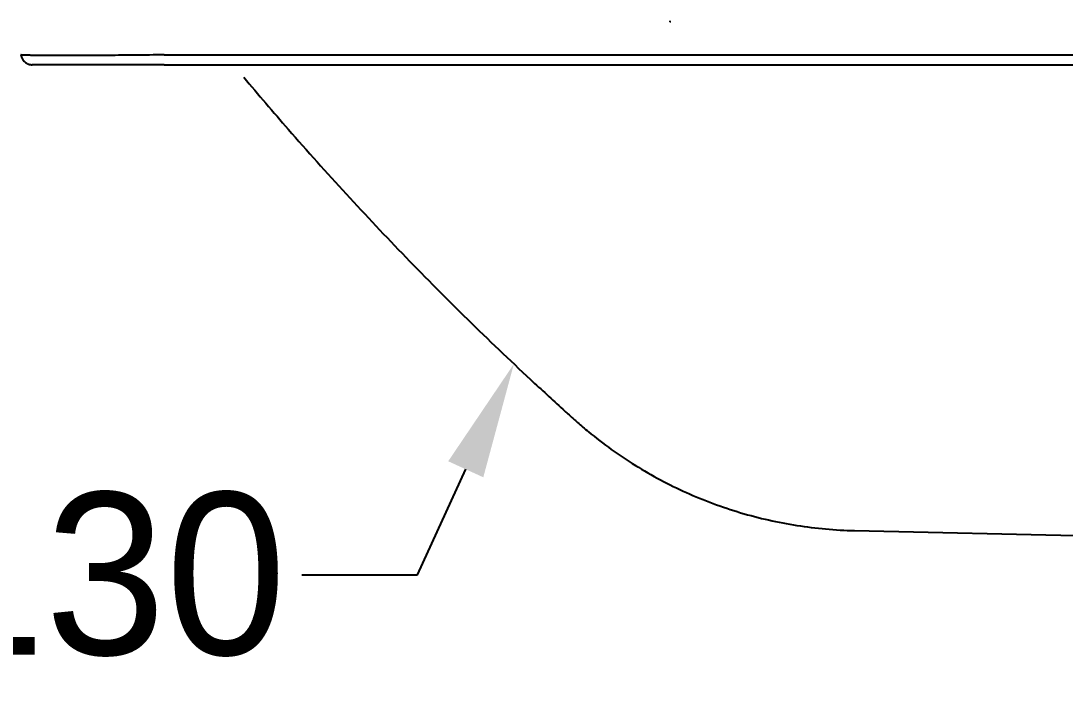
# Model space of a CAD drawing. Header units: millimetres. Extents: x 12282 to 14707, y -519 to 2912.
# Drawn here: x 13835.3 to 14015.6, y 953.7 to 1067.7 of the extents above; entities that cross this region are included whole.
import ezdxf

# ---------------------------------------------------------------- set-up
doc = ezdxf.new("R2010")
doc.units = ezdxf.units.MM
doc.header["$LTSCALE"] = 0.2
for name, color, linetype in [('DEFAULT', 7, 'Continuous'), ('Make2D$visible$lines', 18, 'Continuous'), ('Make2D$visible$tangents', 18, 'Continuous')]:
    doc.layers.add(name, color=color, linetype=linetype)
doc.styles.add('____ 01', font='arial.ttf')
doc.styles.add('h', font='', dxfattribs={"height": 28})
doc.styles.get('h').set_extended_font_data('Haansoft Batang')
doc.dimstyles.new('DEFAULT', dxfattribs={"dimtxt": 30, "dimasz": 20, "dimexe": 20, "dimexo": 0.0625, "dimgap": 0.09, "dimtad": 1, "dimtoh": 1, "dimdec": 0, "dimzin": 0, "dimdsep": 46, "dimtxsty": '____ 01', "dimcen": 0.09, "dimadec": 0, "dimazin": 0, "dimtfac": 1, "dimtdec": 4, "dimtofl": 0, "dimtmove": 0, "dimatfit": 3, "dimfxl": 0, "dimtolj": 1, "dimtzin": 0, "dimarcsym": 0})

# ---------------------------------------------------------------- blocks, each defined once
blk = doc.blocks.new('*D64')
at = {"layer": 'DEFAULT', "color": 0, "lineweight": -2}
for p, q in [((13947.38, 1067.58), (13947.56, 1067.58)), ((13947.47, 1067.49), (13947.47, 1067.67)), ((13903.84, 972.07), (13912.15, 990.26)), ((13883.84, 972.07), (13903.84, 972.07))]:
    blk.add_line(p, q, dxfattribs=at)
at = {"layer": 'DEFAULT', "color": 0}
blk.add_solid([(13909.12, 991.65), (13915.18, 988.88), (13920.46, 1008.45)], dxfattribs=at)
at = {"layer": 'Defpoints', "color": 0}
for p in [(13947.47, 1067.58), (13920.46, 1008.45)]:
    blk.add_point(p, dxfattribs=at)
at = {"layer": 'DEFAULT', "color": 0, "insert": (13836.41, 972.07), "char_height": 28, "attachment_point": 5, "style": 'h'}
blk.add_mtext('\\A1;R130', dxfattribs=at)

msp = doc.modelspace()

# ---------------------------------------------------------------- linework, layer by layer
at = {"layer": 'DEFAULT', "color": 0}
msp.add_line((13979.28, 979.68, 0.13), (14055.59, 977.96, 0.13), dxfattribs=at)
msp.add_open_spline([(13873.81, 1057.96, 0.13), (13876.34, 1054.93, 0.13), (13885.4, 1044.33, 0.13), (13901.66, 1026.65, 0.13), (13917.79, 1010.83, 0.13), (13927.52, 1001.89, 0.13), (13930.07, 999.58, 0.13), (13930.9, 998.83, 0.13), (13931.89, 997.95, 0.13), (13935.22, 995.12, 0.13), (13941.32, 990.75, 0.13), (13950.15, 986.05, 0.13), (13959.54, 982.56, 0.13), (13969.3, 980.35, 0.13), (13975.95, 979.76, 0.13), (13979.28, 979.68, 0.13)], degree=3, knots=[1279.854505, 1279.854505, 1279.854505, 1279.854505, 1291.695108, 1321.701734, 1351.881137, 1359.452096, 1361.34643, 1362.186648, 1362.812394, 1365.313313, 1375.296331, 1385.279349, 1395.280334, 1405.258524, 1415.25137, 1415.25137, 1415.25137, 1415.25137], dxfattribs=at)
at = {"layer": 'Make2D$visible$lines', "color": 0}
msp.add_rational_spline([(13835.34, 1061.8, 0.13), (13835.59, 1060.1, 0.13), (13837.31, 1060.1, 0.13)], [1, 0.757740208214, 1], degree=2, dxfattribs=at)
for points, degree in [([(13860.06, 1060.1, 0.13), (13852.48, 1060.1, 0.13), (13844.89, 1060.1, 0.13), (13837.31, 1060.1, 0.13)], 3), ([(13860.06, 1060.1, 0.13), (13868.02, 1060.1, 0.13), (13875.99, 1060.1, 0.13)], 2), ([(13875.99, 1060.1, 0.13), (14033.27, 1060.1, 0.13), (14190.55, 1060.1, 0.13)], 2)]:
    msp.add_open_spline(points, degree=degree, dxfattribs=at)
at = {"layer": 'Make2D$visible$tangents', "color": 0}
msp.add_open_spline([(13860.06, 1061.8, 0.13), (13858.39, 1061.78, 0.13), (13855.19, 1061.75, 0.13), (13849.36, 1061.7, 0.13), (13844.17, 1061.68, 0.13), (13839.78, 1061.69, 0.13), (13837.74, 1061.7, 0.13), (13836.52, 1061.73, 0.13), (13835.98, 1061.74, 0.13), (13835.65, 1061.76, 0.13), (13835.49, 1061.77, 0.13), (13835.39, 1061.78, 0.13), (13835.35, 1061.79, 0.13), (13835.34, 1061.8, 0.13), (13835.34, 1061.8, 0.13)], degree=3, knots=[0, 0, 0, 0, 4.998241, 9.602471, 17.497552, 20.55324, 22.792416, 23.617521, 24.213772, 24.421261, 24.596712, 24.686862, 24.716782, 24.730162, 24.730162, 24.730162, 24.730162], dxfattribs=at)
for points in [[(13860.06, 1061.8, 0.13), (13867.96, 1061.8, 0.13), (13875.99, 1061.8, 0.13)], [(13875.99, 1061.8, 0.13), (14044.08, 1061.8, 0.13), (14265.95, 1061.8, 0.13)]]:
    msp.add_open_spline(points, degree=2, dxfattribs=at)

# ---------------------------------------------------------------- dimensions: what is measured, and where the dimension line sits
at = {"layer": 'DEFAULT', "color": 0}
dim = msp.add_radius_dim(center=(13947.47, 1067.58, 0.13), mpoint=(13920.46, 1008.45, 0.13), text='R130', dimstyle='DEFAULT', override={"dimtad": 0, "dimtxsty": 'h', "dimtofl": 0}, dxfattribs=at)
dim.commit()
dim.dimension.update_dxf_attribs({"geometry": '*D64', "text_midpoint": (13836.41, 972.07, 0.13)})

doc.saveas('drawing.dxf')
